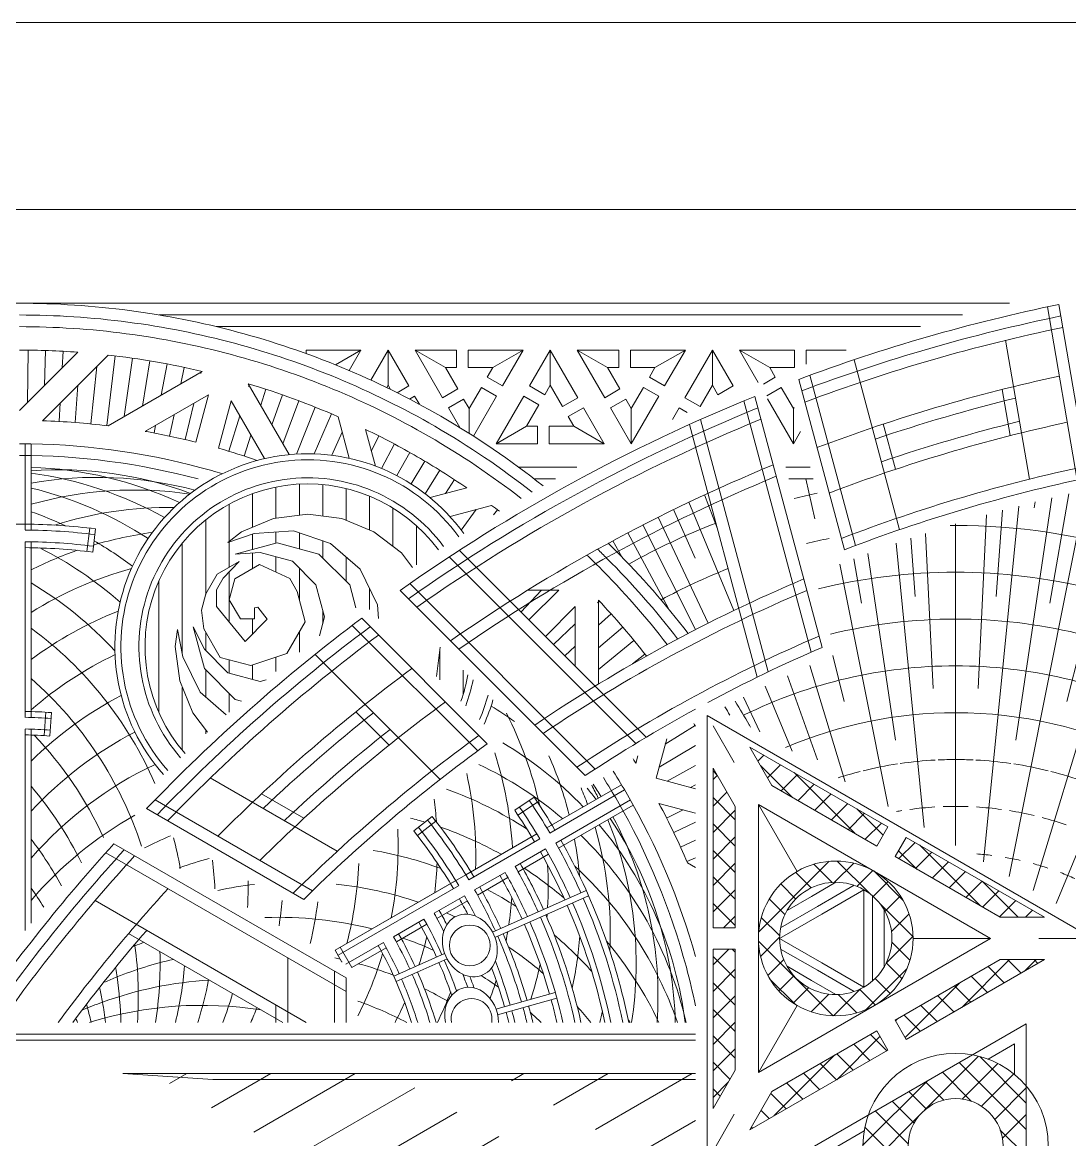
# Model space of a CAD drawing. Header units: inches. Extents: x -1.5 to 24.5, y -14.4 to 30.8.
# Drawn here: x 16.712 to 18.11, y 29.313 to 30.805 of the extents above; entities that cross this region are included whole.
import ezdxf

# ---------------------------------------------------------------- set-up
doc = ezdxf.new("R2010")
doc.units = ezdxf.units.IN
doc.header["$MEASUREMENT"] = 0
doc.layers.add('NOPLOT', color=5, linetype='Continuous', lineweight=5)

# ---------------------------------------------------------------- blocks, each defined once
blk = doc.blocks.new('Outline')
at = {"layer": 'NOPLOT', "color": 1}
for p, q in [((-1.0625, 2.5), (0, 2.5)), ((-1.25, 0), (-1.25, 2.3125))]:
    blk.add_line(p, q, dxfattribs=at)
blk.add_arc((-1.0625, 2.3125), 0.1875, 90, 180, dxfattribs=at)
blk = doc.blocks.new('BG')
at = {"layer": 'NOPLOT', "color": 5}
for p, q in [((-2.3002, 0.1341), (-2.7191, 0.3076)), ((-2.3178, 0.1035), (-2.7729, 0.2416)), ((-2.8671, 0.2231), (-2.5699, 0.1486)), ((-2.3363, 0.0716), (-2.8522, 0.1742)), ((-2.8471, 0.1511), (-2.7013, 0.1258)), ((-2.8419, 0.1284), (-2.5184, 0.0804)), ((-2.8365, 0.1061), (-2.8284, 0.1051)), ((-2.356, 0.0374), (-2.8309, 0.0842)), ((-3.1015, 0.072), (-3.1015, 0)), ((-2.8252, 0.0626), (-2.7101, 0.0541)), ((-2.8193, 0.0414), (-2.5875, 0.03)), ((-3.0859, 0.0093), (-3.0859, 0)), ((-2.3776, 0), (-2.8071, 0)), ((-3.1015, -1.4626), (-3.1015, 0)), ((-3.0859, -1.0632), (-3.0859, 0)), ((-2.7944, -0.0402), (-2.5875, -0.03)), ((-2.4018, -0.0419), (-2.7812, -0.0793)), ((-3.0703, -0.9867), (-3.0703, -0.047)), ((-2.7879, -0.0598), (-2.7101, -0.0541)), ((-2.7675, -0.1173), (-2.5184, -0.0804)), ((-2.4296, -0.0901), (-2.7533, -0.1545)), ((-2.7604, -0.136), (-2.7013, -0.1258)), ((-3.039, -0.1463), (-3.039, -0.1997)), ((-2.6312, -0.164), (-2.5699, -0.1486)), ((-2.4627, -0.1475), (-2.6179, -0.1946)), ((-2.8671, -0.2), (-2.814, -0.1881)), ((-2.8671, -0.2225), (-2.8671, -0.1901)), ((-2.6043, -0.2246), (-2.4923, -0.1845)), ((-3.039, -0.1997), (-3.0202, -0.1997)), ((-2.914, -0.2165), (-2.9304, -0.2071)), ((-2.8828, -0.2267), (-2.8828, -0.1943)), ((-3.039, -0.2153), (-3.039, -0.2887)), ((-3.039, -0.2153), (-3.0156, -0.2153)), ((-3.0156, -0.2153), (-3.0156, -0.2481)), ((-2.9893, -0.2329), (-2.9609, -0.2165)), ((-2.9739, -0.2511), (-2.914, -0.2165)), ((-2.9609, -0.2165), (-2.9624, -0.2156)), ((-2.9609, -0.2165), (-2.914, -0.2165)), ((-2.5036, -0.2183), (-2.5902, -0.2542)), ((-2.9781, -0.2522), (-2.9893, -0.2329)), ((-3.0156, -0.2481), (-3.039, -0.2887)), ((-3.0156, -0.2481), (-3.0028, -0.2407)), ((-2.9937, -0.2564), (-3.0028, -0.2407)), ((-3.039, -0.2887), (-2.9957, -0.2637)), ((-2.5758, -0.2834), (-2.5295, -0.2615)), ((-3.039, -0.3248), (-2.9911, -0.2971)), ((-2.9911, -0.2971), (-2.9794, -0.3174)), ((-2.6915, -0.2961), (-2.836, -0.356)), ((-2.9755, -0.3614), (-3.039, -0.3248)), ((-2.9921, -0.3248), (-3.039, -0.3248)), ((-2.9921, -0.3248), (-2.9794, -0.3174)), ((-2.9637, -0.3412), (-2.9921, -0.3248)), ((-2.8458, -0.3353), (-2.8005, -0.3178)), ((-2.9755, -0.3614), (-2.9637, -0.3412)), ((-2.816, -0.397), (-2.6747, -0.3302)), ((-2.8261, -0.3766), (-2.7612, -0.3478)), ((-2.8057, -0.4174), (-2.6661, -0.3471)), ((-2.5378, -0.3478), (-2.5131, -0.3876)), ((-2.511, -0.3473), (-2.4822, -0.3958)), ((-2.4845, -0.3473), (-2.4634, -0.3849)), ((-2.4674, -0.3998), (-2.4533, -0.3473)), ((-2.4587, -0.3473), (-2.4551, -0.3541)), ((-2.434, -0.3961), (-2.4209, -0.3473)), ((-2.4089, -0.3473), (-2.395, -0.3763)), ((-2.3848, -0.3473), (-2.3757, -0.3673)), ((-2.3611, -0.3473), (-2.3563, -0.3588)), ((-2.3484, -0.3473), (-2.3546, -0.3581)), ((-3.039, -0.4342), (-3.039, -0.3608)), ((-3.039, -0.3608), (-2.9911, -0.3885)), ((-3.0156, -0.4014), (-3.039, -0.3608)), ((-2.9619, -0.3693), (-2.9555, -0.3582)), ((-2.9464, -0.3782), (-2.9619, -0.3693)), ((-2.4253, -0.3636), (-2.414, -0.3859)), ((-2.694, -0.3835), (-2.7951, -0.4376)), ((-2.4674, -0.3998), (-2.5203, -0.3856)), ((-3.0156, -0.4342), (-3.0156, -0.4014)), ((-3.0156, -0.4014), (-3.0028, -0.4088)), ((-2.9911, -0.3885), (-3.0028, -0.4088)), ((-2.9776, -0.3963), (-2.9893, -0.4166)), ((-2.9776, -0.3963), (-2.914, -0.433)), ((-2.4336, -0.3945), (-2.433, -0.3955)), ((-2.9893, -0.4166), (-2.9609, -0.433)), ((-2.6333, -0.4148), (-2.6202, -0.4313)), ((-2.6514, -0.4294), (-2.6126, -0.4766)), ((-2.4873, -0.4268), (-2.4974, -0.4241)), ((-2.4889, -0.4264), (-2.4883, -0.4274)), ((-2.3741, -0.5301), (-2.4317, -0.4304)), ((-3.039, -0.4342), (-3.0156, -0.4342)), ((-2.9609, -0.433), (-2.9736, -0.4404)), ((-2.9619, -0.4607), (-2.9736, -0.4404)), ((-2.914, -0.433), (-2.9619, -0.4607)), ((-2.9609, -0.433), (-2.914, -0.433)), ((-2.7844, -0.4577), (-2.7629, -0.4455)), ((-2.6693, -0.4444), (-2.6416, -0.4766)), ((-2.4587, -0.446), (-2.4012, -0.5457)), ((-2.452, -0.442), (-2.3944, -0.5417)), ((-2.3809, -0.5339), (-2.4385, -0.4342)), ((-3.039, -0.5052), (-3.039, -0.4498)), ((-3.039, -0.4498), (-3.0156, -0.4498)), ((-2.9872, -0.4482), (-3.0156, -0.4646)), ((-3.0156, -0.4646), (-3.0156, -0.4498)), ((-2.9755, -0.4685), (-2.9872, -0.4482)), ((-2.6868, -0.4598), (-2.6717, -0.4766)), ((-3.0156, -0.4646), (-3.039, -0.5052)), ((-2.9755, -0.4685), (-3.039, -0.5052)), ((-2.914, -0.4691), (-2.9619, -0.4968)), ((-2.9374, -0.5097), (-2.914, -0.4691)), ((-2.914, -0.5425), (-2.914, -0.4691)), ((-2.705, -0.4766), (-2.5935, -0.4766)), ((-2.704, -0.4756), (-2.7018, -0.478)), ((-2.3106, -0.49), (-2.2549, -0.615)), ((-2.9755, -0.5046), (-3.039, -0.5413)), ((-2.9755, -0.5046), (-2.9637, -0.5249)), ((-2.9619, -0.4968), (-2.9502, -0.5171)), ((-2.8828, -0.5834), (-2.8828, -0.5057)), ((-2.3177, -0.4932), (-2.2621, -0.6182)), ((-2.9374, -0.5097), (-2.9502, -0.5171)), ((-2.9374, -0.5425), (-2.9374, -0.5097)), ((-2.6567, -0.5477), (-2.6966, -0.5079)), ((-2.6966, -0.5079), (-2.6169, -0.5079)), ((-2.6737, -0.5079), (-2.6462, -0.5371)), ((-2.6436, -0.5079), (-2.631, -0.5219)), ((-2.9637, -0.5249), (-2.9921, -0.5413)), ((-2.8671, -0.5627), (-2.8671, -0.5343)), ((-2.6788, -0.5698), (-2.7187, -0.5299)), ((-2.7187, -0.5299), (-2.7187, -0.5714)), ((-2.1816, -0.5346), (-2.1594, -0.6137)), ((-2.1741, -0.5324), (-2.1518, -0.6115)), ((-3.039, -0.5413), (-2.9911, -0.5689)), ((-2.9921, -0.5413), (-3.039, -0.5413)), ((-2.9921, -0.5413), (-2.9794, -0.5486)), ((-2.9911, -0.5689), (-2.9794, -0.5486)), ((-2.914, -0.5425), (-2.9374, -0.5425)), ((-2.9776, -0.5767), (-2.9658, -0.5564)), ((-2.9658, -0.5564), (-2.9374, -0.5728)), ((-2.9374, -0.5728), (-2.9374, -0.5581)), ((-2.914, -0.5581), (-2.9374, -0.5581)), ((-2.914, -0.6134), (-2.914, -0.5581)), ((-2.7187, -0.5528), (-2.6894, -0.5803)), ((-2.4247, -0.5886), (-2.4421, -0.5627)), ((-2.4182, -0.5843), (-2.4357, -0.5583)), ((-2.3933, -0.5593), (-2.3386, -0.654)), ((-2.3866, -0.5553), (-2.3319, -0.65)), ((-3.039, -0.6507), (-3.039, -0.5774)), ((-3.039, -0.5774), (-2.9911, -0.605)), ((-3.0156, -0.6179), (-3.039, -0.5774)), ((-2.9776, -0.5767), (-2.914, -0.6134)), ((-2.9374, -0.5728), (-2.914, -0.6134)), ((-2.9911, -0.605), (-3.0028, -0.6253)), ((-3.0156, -0.6507), (-3.0156, -0.6179)), ((-3.0156, -0.6179), (-3.0028, -0.6253)), ((-2.9776, -0.6128), (-2.9893, -0.6331)), ((-2.9776, -0.6128), (-2.9241, -0.6437)), ((-2.8169, -0.675), (-2.8317, -0.6195)), ((-2.8259, -0.6118), (-2.819, -0.617)), ((-2.9893, -0.6331), (-2.9609, -0.6495)), ((-2.8262, -0.6403), (-2.7988, -0.66)), ((-3.039, -0.6507), (-3.0156, -0.6507)), ((-2.9609, -0.6495), (-2.9736, -0.6569)), ((-2.9609, -0.6495), (-2.9278, -0.6495)), ((-2.8421, -0.7016), (-2.8552, -0.6527)), ((-2.3386, -0.654), (-2.2379, -0.8284)), ((-3.039, -0.7217), (-3.039, -0.6664)), ((-3.039, -0.6664), (-3.0156, -0.6664)), ((-2.9872, -0.6647), (-3.0156, -0.6811)), ((-3.0156, -0.6811), (-3.0156, -0.6664)), ((-2.9755, -0.685), (-2.9872, -0.6647)), ((-2.9619, -0.6772), (-2.9736, -0.6569)), ((-2.9356, -0.662), (-2.9619, -0.6772)), ((-2.8661, -0.6691), (-2.8476, -0.6812)), ((-2.3308, -0.6675), (-2.2379, -0.8284)), ((-2.3241, -0.6635), (-2.2312, -0.8245)), ((-3.0156, -0.6811), (-3.039, -0.7217)), ((-2.9755, -0.685), (-3.039, -0.7217)), ((-2.817, -0.6744), (-2.8169, -0.6745)), ((-2.2336, -0.6822), (-2.2033, -0.7501)), ((-2.2265, -0.679), (-2.1962, -0.7469)), ((-2.8787, -0.6887), (-2.8473, -0.7082)), ((-2.6426, -0.6882), (-2.6035, -0.6933)), ((-2.3971, -0.7234), (-2.4165, -0.6989)), ((-2.391, -0.7186), (-2.4104, -0.6941)), ((-2.8908, -0.7087), (-2.8603, -0.7267)), ((-3.039, -0.7578), (-2.9911, -0.7301)), ((-2.9911, -0.7301), (-2.9821, -0.7456)), ((-2.9776, -0.7223), (-2.9667, -0.716)), ((-2.9776, -0.7223), (-2.9736, -0.7291)), ((-2.9024, -0.7289), (-2.8716, -0.7462)), ((-2.7684, -0.7399), (-2.749, -0.725)), ((-2.7965, -0.7766), (-2.7684, -0.7399)), ((-2.999, -0.7809), (-3.039, -0.7578)), ((-2.9921, -0.7578), (-3.039, -0.7578)), ((-2.9921, -0.7578), (-2.9865, -0.7545)), ((-2.989, -0.7596), (-2.9921, -0.7578)), ((-2.9137, -0.7493), (-2.8811, -0.7667)), ((-2.2147, -0.8063), (-2.2412, -0.7602)), ((-2.8842, -0.7746), (-2.9332, -0.7877)), ((-2.9244, -0.77), (-2.9047, -0.78)), ((-2.6992, -0.7717), (-2.7464, -0.7949)), ((-2.6807, -0.7704), (-2.6992, -0.7717)), ((-2.2192, -0.8141), (-2.2481, -0.764)), ((-2.8142, -0.8193), (-2.7965, -0.7766)), ((-3.039, -0.8672), (-3.039, -0.7939)), ((-3.039, -0.7939), (-3.0117, -0.8096)), ((-3.0193, -0.8279), (-3.039, -0.7939)), ((-2.7464, -0.7949), (-2.781, -0.8344)), ((-2.7258, -0.809), (-2.6948, -0.8007)), ((-2.8946, -0.8097), (-2.9501, -0.8246)), ((-2.9294, -0.819), (-2.8986, -0.8329)), ((-2.8953, -0.8099), (-2.8951, -0.81)), ((-2.8202, -0.8651), (-2.8142, -0.8193)), ((-2.7668, -0.85), (-2.7258, -0.809)), ((-2.2418, -0.8217), (-2.2148, -0.806)), ((-2.2379, -0.8284), (-2.2222, -0.8194)), ((-2.954, -0.8335), (-2.9005, -0.8563)), ((-2.781, -0.8344), (-2.7979, -0.8842)), ((-2.7818, -0.906), (-2.7668, -0.85)), ((-2.6828, -0.8425), (-2.7258, -0.8541)), ((-2.6574, -0.8494), (-2.6828, -0.8425)), ((-2.9629, -0.8551), (-2.9002, -0.8801)), ((-2.7258, -0.8541), (-2.7573, -0.8855)), ((-3.039, -0.8672), (-3.0344, -0.8672)), ((-2.9713, -0.8768), (-2.9141, -0.8983)), ((-2.8142, -0.9109), (-2.8202, -0.8651)), ((-2.7168, -0.8791), (-2.7341, -0.8891)), ((-2.6765, -0.8683), (-2.7168, -0.8791)), ((-2.6341, -0.8929), (-2.6765, -0.8683)), ((-2.9941, -0.9445), (-2.8995, -0.8898)), ((-2.7979, -0.8842), (-2.7944, -0.9366)), ((-2.7573, -0.8855), (-2.7688, -0.9286)), ((-2.7341, -0.8891), (-2.7529, -0.9292)), ((-2.6178, -0.9412), (-2.6341, -0.8929)), ((-2.9793, -0.8987), (-2.9392, -0.9128)), ((-2.7668, -0.962), (-2.7818, -0.906)), ((-2.9867, -0.9208), (-2.9653, -0.9278)), ((-2.9712, -0.9673), (-2.8941, -0.9228)), ((-2.7965, -0.9536), (-2.8142, -0.9109)), ((-2.6958, -0.9316), (-2.6798, -0.9191)), ((-2.6798, -0.9191), (-2.6501, -0.9487)), ((-2.5968, -0.9286), (-2.599, -0.9206)), ((-2.7944, -0.9366), (-2.7824, -0.9719)), ((-2.7688, -0.9286), (-2.7668, -0.962)), ((-2.7529, -0.9292), (-2.7337, -0.9623)), ((-2.6952, -0.9363), (-2.6958, -0.9316)), ((-2.6801, -0.9363), (-2.6952, -0.9363)), ((-2.6801, -0.955), (-2.6801, -0.9363)), ((-2.6083, -0.9716), (-2.5968, -0.9286)), ((-2.9937, -0.9431), (-2.9906, -0.944)), ((-2.9253, -0.9409), (-2.8976, -0.9499)), ((-2.7824, -0.9719), (-2.7965, -0.9536)), ((-2.6501, -0.9487), (-2.6967, -0.987)), ((-2.6287, -0.9818), (-2.6178, -0.9412)), ((-2.5705, -0.9533), (-2.5728, -0.962)), ((-2.9081, -0.9842), (-2.9712, -0.9673)), ((-2.9514, -0.9559), (-2.904, -0.9702)), ((-2.7568, -0.9565), (-2.7398, -0.9859)), ((-2.7346, -0.9779), (-2.7568, -0.9565)), ((-2.7337, -0.9623), (-2.7057, -0.9698)), ((-2.7057, -0.9698), (-2.6801, -0.955)), ((-2.5728, -0.962), (-2.6138, -1.003)), ((-2.7189, -0.987), (-2.7346, -0.9779)), ((-2.6669, -1.0039), (-2.6287, -0.9818)), ((-2.6398, -1.003), (-2.6083, -0.9716)), ((-2.5824, -1.0086), (-2.552, -0.9739)), ((-2.9162, -1.0144), (-2.9793, -0.9975)), ((-2.9793, -0.9975), (-2.9306, -1.0818)), ((-2.7398, -0.9859), (-2.7137, -1.001)), ((-2.6967, -0.987), (-2.7189, -0.987)), ((-2.5292, -0.9987), (-2.5547, -1.0184)), ((-3.0109, -1.0072), (-3.0078, -1.0079)), ((-3.0106, -1.0058), (-2.938, -1.1315)), ((-2.7137, -1.001), (-2.6918, -1.0069)), ((-2.6918, -1.0069), (-2.6669, -1.0039)), ((-2.6138, -1.003), (-2.6698, -1.018)), ((-2.6698, -1.018), (-2.6398, -1.003)), ((-2.6295, -1.0318), (-2.5824, -1.0086)), ((-2.9678, -1.0173), (-2.9196, -1.0286)), ((-2.5547, -1.0184), (-2.5974, -1.036)), ((-3.016, -1.0299), (-2.9939, -1.0346)), ((-2.9528, -1.0433), (-2.9243, -1.0494)), ((-2.6661, -1.039), (-2.6295, -1.0318)), ((-2.6432, -1.0421), (-2.6661, -1.039)), ((-2.5974, -1.036), (-2.6432, -1.0421)), ((-3.0205, -1.0528), (-2.9788, -1.0607)), ((-2.9383, -1.0683), (-2.9284, -1.0702)), ((-3.0246, -1.0758), (-2.9643, -1.0858)), ((-2.9303, -1.0807), (-2.9313, -1.0805)), ((-3.0282, -1.0988), (-2.9504, -1.11)), ((-2.9448, -1.2192), (-3.0324, -1.1316)), ((-3.0313, -1.122), (-2.9382, -1.1333)), ((-3.0172, -1.1468), (-2.9405, -1.1544)), ((-2.7694, -1.152), (-2.8005, -1.1483)), ((-2.7703, -1.1598), (-2.8014, -1.1561)), ((-2.9582, -1.25), (-3.0361, -1.1721)), ((-2.9922, -1.1718), (-2.9424, -1.1756)), ((-3.0374, -1.1917), (-3.0153, -1.1929)), ((-2.9685, -1.1955), (-2.9436, -1.1969)), ((-2.5239, -1.2092), (-2.5551, -1.2071)), ((-3.0384, -1.215), (-2.9917, -1.2165)), ((-2.946, -1.2181), (-2.9447, -1.2181)), ((-2.5245, -1.217), (-2.5556, -1.2149)), ((-2.9139, -1.2344), (-2.7987, -1.2344)), ((-2.7831, -1.2344), (-2.5487, -1.2344)), ((-2.533, -1.2344), (-2.2742, -1.2344)), ((-3.0389, -1.2383), (-2.9691, -1.2391)), ((-2.914, -1.2422), (-2.7989, -1.2422)), ((-2.8067, -1.2578), (-2.8067, -1.2422)), ((-2.7832, -1.2422), (-2.5488, -1.2422)), ((-2.5332, -1.2422), (-2.2643, -1.2422))]:
    blk.add_line(p, q, dxfattribs=at)
at = {"layer": 'NOPLOT', "color": 5, "linetype": 'Continuous'}
for p, q in [((-2.6119, -0.6575), (-2.5793, -0.6575)), ((-2.6383, -0.6887), (-2.5989, -0.6887)), ((-2.8049, -0.72), (-2.7524, -0.72)), ((-2.8282, -0.7512), (-2.777, -0.7512)), ((-2.8441, -0.7825), (-2.7989, -0.7825)), ((-2.7212, -0.7825), (-2.6927, -0.7825)), ((-2.8543, -0.8137), (-2.8119, -0.8137)), ((-2.7629, -0.8137), (-2.7306, -0.8137)), ((-2.8595, -0.845), (-2.8176, -0.845)), ((-2.7846, -0.845), (-2.7618, -0.845)), ((-2.6919, -0.845), (-2.6737, -0.845)), ((-2.8601, -0.8762), (-2.8187, -0.8762)), ((-2.7952, -0.8762), (-2.7739, -0.8762)), ((-2.748, -0.8762), (-2.706, -0.8762)), ((-2.6629, -0.8762), (-2.6359, -0.8762)), ((-2.8562, -0.9075), (-2.8146, -0.9075)), ((-2.7964, -0.9075), (-2.7815, -0.9075)), ((-2.7632, -0.9075), (-2.7427, -0.9075)), ((-2.6291, -0.9075), (-2.6101, -0.9075)), ((-2.8476, -0.9387), (-2.8026, -0.9387)), ((-2.7937, -0.9387), (-2.7731, -0.9387)), ((-2.7682, -0.9387), (-2.7473, -0.9387)), ((-2.6801, -0.9387), (-2.6601, -0.9387)), ((-2.6186, -0.9387), (-2.5995, -0.9387)), ((-2.8334, -0.97), (-2.7839, -0.97)), ((-2.7831, -0.97), (-2.749, -0.97)), ((-2.7428, -0.97), (-2.676, -0.97)), ((-2.6255, -0.97), (-2.6079, -0.97)), ((-2.5808, -0.97), (-2.5556, -0.97)), ((-2.8125, -1.0012), (-2.7128, -1.0012)), ((-2.6623, -1.0012), (-2.638, -1.0012)), ((-2.612, -1.0012), (-2.576, -1.0012)), ((-2.5324, -1.0012), (-2.5268, -1.0012)), ((-2.7816, -1.0325), (-2.633, -1.0325)), ((-2.5888, -1.0325), (-2.5048, -1.0325)), ((-2.7311, -1.0637), (-2.5554, -1.0637))]:
    blk.add_line(p, q, dxfattribs=at)
at = {"layer": 'NOPLOT', "color": 5}
for points in [[(-2.3497, -0.5881), (-2.3731, -0.5475)], [(-2.3428, -0.5842), (-2.3663, -0.5436)], [(-2.3184, -0.6422), (-2.3418, -0.6016)], [(-2.3116, -0.6384), (-2.335, -0.5978)], [(-2.2872, -0.6963), (-2.3106, -0.6557)], [(-2.2803, -0.6925), (-2.3038, -0.6519)], [(-2.2559, -0.7504), (-2.2793, -0.7098)], [(-2.2491, -0.7467), (-2.2725, -0.7061)]]:
    blk.add_lwpolyline(points, dxfattribs=at)
blk.add_circle((-2.2443, -0.6486), 0.0273, dxfattribs=at)
for centre, radius, start, end in [((-1.9765, 0), 0.766, 152.5212, 180), ((-1.9765, 0), 0.7035, 153.2438, 180), ((-1.9765, 0), 0.641, 153.7905, 180), ((-1.9765, 0), 0.8285, 162.9933, 180), ((-1.9765, 0), 0.5785, 154.1083, 180), ((-1.9765, 0), 0.516, 160.5223, 165.7277), ((-1.9765, 0), 0.391, 156.0063, 158.9937), ((-1.9765, 0), 0.4535, 161.0002, 165.2498), ((-1.9765, 0), 0.516, 166.1473, 171.3527), ((-1.9765, 0), 0.391, 161.6313, 164.6187), ((-1.9765, 0), 0.4535, 166.6252, 170.8748), ((-1.9765, 0), 0.391, 167.2563, 170.2437), ((-1.9765, 0), 0.516, 171.7723, 176.9777), ((-1.9765, 0), 0.4535, 172.2502, 176.4998), ((-1.9765, 0), 0.391, 172.8813, 175.8687), ((-1.9765, 0), 0.516, 177.3973, 180), ((-1.9765, 0), 0.4535, 177.8752, 180), ((-1.9765, 0), 0.8285, 180, 180.4875), ((-1.9765, 0), 0.766, 180, 193.8311), ((-1.9765, 0), 0.7035, 180, 193.7273), ((-1.9765, 0), 0.641, 180, 206.2095), ((-1.9765, 0), 0.5785, 180, 203.0981), ((-1.9765, 0), 0.516, 180, 182.6027), ((-1.9765, 0), 0.4535, 180, 182.1248), ((-1.9765, 0), 0.516, 183.0223, 188.2277), ((-1.9765, 0), 0.4535, 183.5002, 187.7498), ((-1.9765, 0), 0.4535, 189.1252, 190.0076), ((-1.9765, 0), 0.516, 188.6473, 193.8527), ((-1.9765, 0), 0.516, 194.2723, 197.6871), ((-1.9765, 0), 0.8285, 191.7565, 193.9193), ((-1.9765, 0), 0.891, 191.9842, 193.9952), ((-1.9765, -1.25), 1.125, 120, 121.8516), ((-1.9765, -1.25), 1.125, 119.8033, 120), ((-1.9765, 0), 0.8285, 201.4975, 208.3415), ((-1.9765, -1.25), 1.1094, 121.2203, 121.9146), ((-1.9765, 0), 0.891, 201.04, 209.3189), ((-1.9765, -1.25), 1.125, 127.4698, 135), ((-1.9765, -1.25), 1.0625, 121.8361, 122.0747), ((-1.9765, -1.25), 0.9375, 105.6696, 120), ((-1.9765, -1.25), 0.9219, 101.7193, 105), ((-1.9765, -1.25), 1.1094, 127.6078, 135), ((-1.9765, -1.25), 0.9219, 105, 120), ((-1.9765, -1.25), 0.9687, 112.9725, 118.1803), ((-2.0802, -0.8631), 0.5057, 96.9654, 130.0288), ((-2.0288, -0.8528), 0.5057, 102.8799, 135.7996), ((-1.9765, -0.8494), 0.5057, 109.0452, 137.6226), ((-1.9765, -1.25), 1.0938, 127.7433, 135), ((-2.1298, -0.8799), 0.5057, 91.326, 124.158), ((-2.1768, -0.9031), 0.5057, 85.9975, 118.2292), ((-1.9242, -0.8528), 0.5057, 115.4499, 130.1226), ((-1.9765, -1.25), 1.0625, 128.007, 133.289), ((-1.9765, -1.25), 0.9687, 121.8197, 122.2443), ((-2.2204, -0.9322), 0.5057, 81.0273, 112.2814), ((-1.9765, -1.25), 0.9375, 120, 122.2481), ((-1.9765, -1.25), 0.8302, 101.464, 119.4608), ((-1.9765, -1.25), 0.8224, 101.5744, 113.7278), ((-1.8728, -0.8631), 0.5057, 122.0973, 122.6226), ((-1.9765, -1.25), 1.125, 135, 135.6609), ((-1.9765, -1.25), 0.9219, 120, 122.2386), ((-2.2598, -0.9667), 0.5057, 87.3774, 106.3527), ((-1.9765, -1.25), 0.8068, 101.8017, 113.7226), ((-1.9765, -1.25), 1.1094, 135, 135.9064), ((-1.9765, -1.25), 1.0938, 135, 136.1527), ((-2.1768, -0.9031), 0.5057, 121.7708, 123.9792), ((-2.2204, -0.9322), 0.5057, 115.842, 118.0333), ((-1.9765, -1.25), 0.7989, 101.9188, 113.7199), ((-2.2598, -0.9667), 0.5057, 76.4746, 78.2536), ((-2.2598, -0.9667), 0.5057, 109.9712, 112.6483), ((-2.1298, -0.8799), 0.5057, 127.7186, 129.8797), ((-1.8728, -0.8631), 0.5057, 131.7464, 139.691), ((-1.8232, -0.8799), 0.5057, 129.0124, 132.191), ((-2.0802, -0.8631), 0.5057, 133.6473, 149.2562), ((-2.2943, -1.0061), 0.5057, 94.8774, 100.4838), ((-1.9765, -1.25), 0.8224, 114.2722, 119.4557), ((-1.9765, -1.25), 0.7677, 102.4116, 113.7085), ((-2.2943, -1.0061), 0.5057, 77.809, 85.7536), ((-2.2943, -1.0061), 0.5057, 104.2004, 113.6926), ((-1.9765, -1.25), 0.8068, 114.2774, 119.4451), ((-1.9765, -1.25), 0.7989, 114.2801, 119.4397), ((-1.9765, -1.25), 0.7599, 102.5413, 113.7055), ((-2.0288, -0.8528), 0.5057, 139.5162, 154.6707), ((-1.9765, -1.25), 0.8302, 120.5392, 124.1163), ((-1.9242, -0.8528), 0.5057, 139.2464, 146.8322), ((-1.9765, -1.25), 0.7443, 102.809, 113.6993), ((-1.9765, -1.25), 0.7364, 102.9472, 105.3908), ((-1.9765, -1.25), 1.125, 141.576, 150), ((-1.9765, -1.25), 0.8224, 120.5443, 124.1188), ((-1.9765, -1.25), 0.7677, 114.2915, 119.4169), ((-2.3234, -1.0497), 0.5057, 86.746, 93.2536), ((-2.3234, -1.0497), 0.5057, 85.309, 85.7456), ((-1.9765, -1.25), 0.7364, 105.9986, 113.6961), ((-1.8232, -0.8799), 0.5057, 139.3518, 145.9471), ((-1.9765, -1.25), 1.1094, 141.9001, 150), ((-2.3234, -1.0497), 0.5057, 102.3774, 117.1498), ((-1.9765, -1.25), 0.8068, 120.5549, 124.1241), ((-1.9765, -1.25), 0.7989, 120.5603, 124.1268), ((-1.9765, -1.25), 0.7599, 114.2945, 119.4109), ((-2.3234, -1.0497), 0.5057, 72.6267, 78.1482), ((-1.9765, -1.25), 0.7052, 103.5316, 105.3773), ((-1.7762, -0.9031), 0.5057, 136.2555, 138.4471), ((-1.9765, -1.25), 1.0938, 142.2274, 150), ((-1.9765, -0.8494), 0.5057, 146.7464, 160.3967), ((-1.9765, -1.25), 0.7443, 114.3007, 119.3986), ((-1.9765, -1.25), 0.7364, 114.3039, 119.3922), ((-1.9765, -1.25), 0.7052, 106.0121, 113.6826), ((-1.9765, -1.25), 0.6974, 106.0156, 113.6791), ((-2.3234, -1.0497), 0.5057, 71.5529, 71.5639), ((-1.9765, -1.25), 0.6974, 103.6861, 105.3737), ((-2.1298, -0.8799), 0.5057, 144.8792, 149.1005), ((-2.3466, -1.0967), 0.5057, 93.1678, 107.8214), ((-1.8728, -0.8631), 0.5057, 146.8518, 151.9576), ((-2.3466, -1.0967), 0.5057, 81.4789, 85.6482), ((-1.9765, -1.25), 0.6818, 106.023, 111.2365), ((-1.9765, -1.25), 0.6818, 104.0061, 105.3664), ((-1.9765, -1.25), 0.6739, 104.1719, 105.3626), ((-1.9765, -1.25), 1.0625, 142.8923, 143.6028), ((-1.9242, -0.8528), 0.5057, 150.8759, 160.9471), ((-1.9765, -1.25), 0.7052, 114.3174, 119.3652), ((-2.3466, -1.0967), 0.5057, 79.0529, 80.4228), ((-1.9765, -1.25), 0.6739, 106.0268, 110.6696), ((-1.7762, -0.9031), 0.5057, 144.6125, 147.7925), ((-2.6432, -0.8651), 0.2494, 66.9923, 74.9859), ((-2.6432, -0.8651), 0.2574, 66.271, 73.958), ((-1.9765, -1.25), 0.6974, 114.3209, 119.3581), ((-2.3466, -1.0967), 0.5057, 69.9887, 72.8875), ((-2.1461, -0.6463), 0.0273, 80.2592, 279.7408), ((-2.3466, -1.0967), 0.5057, 112.4239, 112.4496), ((-2.3635, -1.1463), 0.5057, 88.0424, 102.583), ((-1.9765, -1.25), 0.6818, 116.7635, 119.3434), ((-1.9765, -1.25), 1.0625, 145.7931, 150), ((-2.6432, -0.8651), 0.2172, 70.4651, 80.0177), ((-2.6432, -0.8651), 0.2253, 69.4945, 78.5961), ((-1.9765, -1.25), 0.7052, 120.6348, 128.6047), ((-1.9765, -1.25), 0.6974, 120.6419, 128.6082), ((-1.9765, -1.25), 0.6739, 117.3304, 119.3358), ((-1.9765, -1.25), 0.6349, 109.5105, 111.1862), ((-1.9765, -1.25), 0.6427, 109.1901, 110.6292), ((-2.6432, -0.8651), 0.2574, 125.9305, 311.6032), ((-2.6432, -0.8651), 0.2494, 126.0378, 311.4959), ((-1.9765, -1.25), 0.6818, 120.6566, 128.6156), ((-1.9765, -1.25), 0.6739, 120.6642, 128.6194), ((-1.8232, -0.8799), 0.5057, 155.257, 156.6995), ((-1.9765, -1.25), 0.6193, 109.5347, 113.6386), ((-2.6432, -0.8651), 0.2253, 126.3636, 311.17), ((-1.9765, -1.25), 0.6427, 117.3708, 119.3035), ((-1.9765, -1.25), 0.6349, 116.8138, 119.2949), ((-1.9765, -1.25), 0.6193, 114.3614, 119.2771), ((-1.9765, -1.25), 0.6114, 109.2345, 113.634), ((-1.7326, -0.9322), 0.5057, 149.8181, 153.8224), ((-2.3635, -1.1463), 0.5057, 63.9649, 69.0068), ((-1.9765, -1.25), 1.125, 150, 165), ((-1.9765, -1.25), 1.1094, 150, 165), ((-2.6432, -0.8651), 0.2172, 126.4738, 311.0598), ((-2.3737, -1.1977), 0.5057, 94.0529, 97.5014), ((-1.8728, -0.8631), 0.5057, 159.6125, 170.2783), ((-2.3737, -1.1977), 0.5057, 83.3005, 87.8875), ((-1.9765, -1.25), 0.6114, 114.366, 119.2679), ((-1.7762, -0.9031), 0.5057, 155.9932, 160.9342), ((-1.9765, -1.25), 0.5802, 106.5225, 113.6142), ((-1.9765, -1.25), 1.0938, 150, 165), ((-1.9242, -0.8528), 0.5057, 163.4262, 165.6719), ((-2.3737, -1.1977), 0.5057, 72.1054, 76.5068), ((-1.9765, -1.25), 0.5724, 106.7546, 113.609), ((-1.9765, -1.25), 1.0625, 150, 154.2069), ((-1.8232, -0.8799), 0.5057, 161.2556, 173.991), ((-1.9765, -1.25), 0.5802, 114.3858, 119.2285), ((-1.9765, -1.25), 0.5724, 114.391, 119.2179), ((-1.9765, -1.25), 0.5489, 107.4925, 119.1845), ((-1.9765, -1.25), 0.5568, 107.2393, 113.598), ((-2.3771, -1.25), 0.5057, 79.0658, 92.5632), ((-1.9765, -1.25), 0.5568, 114.402, 119.196), ((-1.6932, -0.9667), 0.5057, 152.4375, 160.5093), ((-2.3737, -1.1977), 0.5057, 62.6685, 66.0352), ((-1.7326, -0.9322), 0.5057, 158.9648, 164.5093), ((-2.3771, -1.25), 0.5057, 63.3605, 73.5352), ((-1.7762, -0.9031), 0.5057, 165.8067, 182.1521), ((-2.3737, -1.3023), 0.5057, 75.4907, 87.7521), ((-2.3737, -1.3023), 0.5057, 72.5986, 72.6357), ((-1.9765, -1.25), 1.0625, 156.3972, 163.289), ((-1.7326, -0.9322), 0.5057, 167.3643, 168.1865), ((-2.3635, -1.3537), 0.5057, 76.6454, 83.0503), ((-2.3466, -1.4033), 0.5057, 81.3681, 85.2241), ((-1.9765, -1.25), 0.9687, 160.8597, 164.0758), ((-1.8232, -0.8799), 0.5057, 186.3866, 191.9926), ((-1.6587, -1.0061), 0.5057, 171.0115, 197.0481), ((-2.3466, -1.4033), 0.5057, 66.0706, 68.5143), ((-2.3234, -1.4503), 0.5057, 86.7773, 90.8188), ((-1.9765, -1.25), 1.125, 165, 180), ((-1.9765, -1.25), 1.1094, 165, 180), ((-1.9765, -1.25), 1.0938, 165, 180), ((-2.3234, -1.4503), 0.5057, 68.9135, 73.5456), ((-1.9765, -1.25), 0.9375, 163.205, 165), ((-1.8728, -0.8631), 0.5057, 195.3, 199.928), ((-2.2943, -1.4939), 0.5057, 92.9198, 97.248), ((-2.2943, -1.4939), 0.5057, 72.41, 79.0966), ((-1.6932, -0.9667), 0.5057, 183.3447, 199.928), ((-1.9765, -1.25), 1.0625, 166.711, 173.6028), ((-1.9765, -1.25), 0.9375, 165, 180), ((-1.9765, -1.25), 0.9219, 165, 180), ((-1.9765, -1.25), 0.9687, 165.9242, 170.0039), ((-2.3737, -1.1977), 0.5057, 159.6104, 184.158), ((-2.3635, -1.1463), 0.5057, 165.035, 190.0288), ((-2.3466, -1.0967), 0.5057, 171.577, 195.7996), ((-2.3771, -1.25), 0.5057, 155.0068, 178.2292), ((-2.3234, -1.0497), 0.5057, 179.2673, 197.6226), ((-2.2598, -1.5333), 0.5057, 100.072, 104.7), ((-2.2598, -1.5333), 0.5057, 99.9108, 100.072), ((-1.8728, -0.8631), 0.5057, 199.928, 200.0892), ((-2.2598, -1.5333), 0.5057, 76.4746, 85.1691), ((-2.3737, -1.3023), 0.5057, 150.8995, 172.2814), ((-1.9242, -0.8528), 0.5057, 202.752, 207.0802), ((-1.7326, -0.9322), 0.5057, 192.799, 201.7626), ((-2.2943, -1.0061), 0.5057, 187.5504, 196.6374), ((-2.2598, -1.5333), 0.5057, 113.3986, 143.7655), ((-2.0288, -0.8528), 0.5057, 205.297, 228.9863), ((-2.2204, -1.5678), 0.5057, 81.0273, 91.7981), ((-2.3635, -1.3537), 0.5057, 146.9979, 166.3527), ((-2.2204, -1.5678), 0.5057, 108.0074, 138.7444), ((-1.7762, -0.9031), 0.5057, 200.9252, 202.3945), ((-2.3466, -1.4033), 0.5057, 143.0137, 149.9704), ((-2.2598, -0.9667), 0.5057, 195.3373, 211.9576), ((-2.0802, -0.8631), 0.5057, 207.4094, 227.2511), ((-1.9765, -0.8494), 0.5057, 209.1812, 229.5816), ((-2.1768, -1.5969), 0.5057, 97.6055, 97.8072), ((-2.1768, -1.5969), 0.5057, 85.9975, 97.6055), ((-1.7762, -0.9031), 0.5057, 202.3945, 202.6962), ((-2.3234, -1.4503), 0.5057, 138.5548, 153.2536), ((-2.2204, -0.9322), 0.5057, 201.5737, 216.6995), ((-2.1298, -0.8799), 0.5057, 207.5922, 224.5093), ((-2.1298, -1.6201), 0.5057, 91.326, 98.2374), ((-1.9765, -1.25), 0.9687, 172.9725, 178.1803), ((-2.2943, -1.4939), 0.5057, 132.7328, 149.1241), ((-2.1768, -0.9031), 0.5057, 205.6917, 220.9342), ((-2.1298, -1.6201), 0.5057, 98.2374, 99.5327), ((-1.7326, -0.9322), 0.5057, 201.7626, 203.7515), ((-1.9765, -1.25), 0.8302, 172.9664, 179.4608), ((-2.1768, -1.5969), 0.5057, 114.7105, 133.5352), ((-2.0802, -1.6369), 0.5057, 100.072, 102.1832), ((-2.0802, -1.6369), 0.5057, 96.9654, 100.072), ((-1.6932, -0.9667), 0.5057, 199.928, 203.1594), ((-1.9765, -1.25), 0.8224, 172.9639, 179.4557), ((-1.9765, -1.25), 0.8068, 172.9586, 179.4451), ((-1.9765, -1.25), 0.7989, 172.9559, 179.4397), ((-2.0288, -1.6472), 0.5057, 102.9519, 105.6199), ((-2.0288, -1.6472), 0.5057, 102.8799, 102.9519), ((-1.6587, -1.0061), 0.5057, 197.0481, 197.286), ((-1.9765, -1.25), 1.0625, 175.7931, 180), ((-2.2943, -1.0061), 0.5057, 199.2464, 206.8322), ((-2.1298, -1.6201), 0.5057, 116.4174, 130.286), ((-1.9765, -1.6506), 0.5057, 109.0452, 109.6991), ((-2.3466, -1.4033), 0.5057, 154.8774, 160.4838), ((-1.9765, -1.25), 0.5802, 175.7574, 179.2285), ((-1.9765, -1.25), 0.5724, 175.7521, 179.2179), ((-2.0802, -1.6369), 0.5057, 118.7955, 127.2373), ((-1.9765, -1.25), 0.5568, 175.7411, 179.196), ((-1.9765, -1.25), 0.5489, 175.7354, 179.1845), ((-2.0288, -1.6472), 0.5057, 121.8006, 125.2786)]:
    blk.add_arc(centre, radius, start, end, dxfattribs=at)
at = {"layer": 'NOPLOT', "color": 5, "extrusion": (0, 0, -1)}
blk.add_ellipse((-2.2443, -0.6486), major_axis=(0.0393, 0.0175), ratio=0.818187, dxfattribs=at)
blk.add_ellipse((-2.1461, -0.6463), major_axis=(0.0414, 0.0116), ratio=0.818187, start_param=1.687557, end_param=5.047575, dxfattribs=at)

msp = doc.modelspace()

# ---------------------------------------------------------------- linework, layer by layer
at = {"layer": 'NOPLOT'}
for p, q in [((17.8832, 30.1275), (17.8224, 30.3544)), ((17.8242, 30.1063), (17.7632, 30.3337)), ((17.7652, 29.9641), (17.6753, 30.2994)), ((17.6932, 29.9308), (17.6029, 30.2681)), ((17.7076, 29.9377), (17.6173, 30.2746)), ((17.8777, 30.2082), (17.8615, 30.2687)), ((17.5449, 29.8506), (17.2953, 30.1001)), ((17.5311, 29.8423), (17.2819, 30.0914)), ((17.4768, 29.8081), (17.2292, 30.0557)), ((17.3199, 29.8324), (17.1525, 29.9999)), ((17.2697, 29.7943), (17.1028, 29.9611)), ((17.2017, 29.8401), (17.1573, 29.8846)), ((17.6263, 29.8794), (17.6263, 28.7303)), ((18.6215, 29.3048), (17.6263, 29.8794)), ((17.6624, 29.8168), (17.6341, 29.8658)), ((17.6624, 29.8168), (17.6341, 29.8658)), ((17.7128, 29.7862), (17.6832, 29.8375)), ((17.6637, 29.7579), (17.6341, 29.8092)), ((17.6947, 29.7609), (17.7463, 29.6715)), ((17.8677, 29.731), (17.8529, 29.7053)), ((17.8922, 29.7168), (17.8774, 29.6912)), ((17.1444, 29.5111), (16.8234, 29.6964)), ((17.7656, 29.6381), (17.7983, 29.657)), ((17.7734, 29.6246), (17.8225, 29.6529)), ((17.7656, 29.6381), (17.7329, 29.6192)), ((17.7792, 29.6145), (17.8355, 29.6469)), ((17.8355, 29.582), (17.8355, 29.6469)), ((17.8472, 29.582), (17.8472, 29.6386)), ((17.0909, 29.4698), (16.8091, 29.6325)), ((17.7734, 29.6246), (17.7244, 29.5963)), ((17.7792, 29.6145), (17.723, 29.582)), ((17.8628, 29.582), (17.8628, 29.6198)), ((18.0174, 29.6103), (18.0767, 29.6103)), ((17.6341, 29.5962), (17.6637, 29.5962)), ((17.0597, 29.4698), (16.8538, 29.5887)), ((17.7792, 29.5495), (17.723, 29.582)), ((17.8355, 29.582), (17.8355, 29.517)), ((17.8472, 29.582), (17.8472, 29.5254)), ((17.8628, 29.582), (17.8628, 29.5442)), ((18.0046, 29.582), (17.9013, 29.582)), ((18.0691, 29.582), (18.1257, 29.582)), ((18.0691, 29.582), (18.1257, 29.582)), ((17.6341, 29.5678), (17.6637, 29.5678)), ((17.7734, 29.5394), (17.7244, 29.5677)), ((17.0663, 29.4698), (17.0663, 29.5562)), ((17.7792, 29.5495), (17.8355, 29.517)), ((18.0174, 29.5537), (18.0767, 29.5537)), ((17.1288, 29.4698), (17.1288, 29.5382)), ((17.7656, 29.5259), (17.7329, 29.5448)), ((17.7734, 29.5394), (17.8225, 29.5111)), ((17.7656, 29.5259), (17.7983, 29.507)), ((17.0506, 29.4698), (17.0506, 29.4931)), ((17.6947, 29.4031), (17.7463, 29.4925)), ((17.8922, 29.4472), (17.8774, 29.4728)), ((18.0523, 29.4682), (17.7694, 29.3048)), ((18.0523, 29.4682), (17.7694, 29.3048)), ((17.8677, 29.433), (17.8529, 29.4587)), ((18.0523, 29.1415), (18.0523, 29.4682)), ((18.0523, 29.1415), (18.0523, 29.4682)), ((16.2928, 29.4542), (17.6107, 29.4542)), ((16.2928, 29.4464), (17.6107, 29.4464)), ((18.0367, 29.4411), (18.0014, 29.4207)), ((18.0367, 29.4004), (18.0367, 29.4411)), ((16.9664, 29.3937), (16.8459, 29.4016)), ((16.8459, 29.4016), (17.6107, 29.4016)), ((17.6637, 29.4061), (17.6341, 29.3548)), ((17.6107, 29.3937), (16.9664, 29.3937)), ((17.7128, 29.3778), (17.6832, 29.3265)), ((17.6624, 29.3472), (17.6341, 29.2982)), ((17.6624, 29.3472), (17.6341, 29.2982)), ((17.8359, 29.3252), (17.8007, 29.3048))]:
    msp.add_line(p, q, dxfattribs=at)
at = {"layer": 'NOPLOT', "linetype": 'Continuous'}
for p, q in [((17.6941, 29.8187), (17.702, 29.8266)), ((17.6341, 29.8055), (17.6392, 29.8004)), ((17.6341, 29.7941), (17.6397, 29.7996)), ((17.6973, 29.813), (17.7396, 29.7707)), ((17.707, 29.7962), (17.7244, 29.8137)), ((17.7252, 29.7791), (17.7469, 29.8008)), ((17.7423, 29.8034), (17.8233, 29.7224)), ((17.7476, 29.7661), (17.7693, 29.7878)), ((17.6341, 29.7587), (17.6526, 29.7772)), ((17.6341, 29.7701), (17.6637, 29.7405)), ((17.77, 29.7532), (17.7917, 29.7749)), ((17.7924, 29.7402), (17.8141, 29.7619)), ((17.826, 29.7551), (17.8612, 29.7198)), ((17.6341, 29.7234), (17.6637, 29.753)), ((17.8148, 29.7273), (17.8365, 29.749)), ((17.6341, 29.7348), (17.6637, 29.7052)), ((17.8372, 29.7144), (17.8589, 29.736)), ((17.6341, 29.688), (17.6637, 29.7176)), ((17.8821, 29.6885), (17.9038, 29.7102)), ((17.6341, 29.6994), (17.6637, 29.6698)), ((17.8819, 29.6991), (17.9069, 29.6741)), ((17.9045, 29.6755), (17.9262, 29.6972)), ((17.9096, 29.7068), (17.9906, 29.6258)), ((17.6341, 29.6527), (17.6637, 29.6823)), ((17.6951, 29.5909), (17.7891, 29.6849)), ((17.7688, 29.6811), (17.7931, 29.6568)), ((17.7965, 29.657), (17.822, 29.6825)), ((17.8, 29.6853), (17.8444, 29.6409)), ((17.9269, 29.6626), (17.9486, 29.6843)), ((17.7443, 29.6703), (17.7652, 29.6494)), ((17.8263, 29.6514), (17.8475, 29.6726)), ((17.8486, 29.6721), (17.8881, 29.6326)), ((17.9493, 29.6497), (17.971, 29.6713)), ((17.6341, 29.6641), (17.6637, 29.6344)), ((17.7246, 29.6547), (17.7446, 29.6346)), ((17.8481, 29.6378), (17.8681, 29.6579)), ((17.9717, 29.6367), (17.9934, 29.6584)), ((17.9933, 29.6585), (18.0414, 29.6103)), ((17.6341, 29.6173), (17.6637, 29.6469)), ((17.8637, 29.6181), (17.8843, 29.6387)), ((17.9941, 29.6238), (18.0158, 29.6455)), ((17.6341, 29.6287), (17.6637, 29.5991)), ((17.7092, 29.6347), (17.7301, 29.6138)), ((17.8569, 29.6284), (17.9013, 29.584)), ((18.0166, 29.6108), (18.0382, 29.6325)), ((17.6483, 29.5962), (17.6637, 29.6116)), ((17.6985, 29.61), (17.7231, 29.5854)), ((17.8724, 29.5914), (17.8959, 29.6149)), ((18.0514, 29.6103), (18.0607, 29.6196)), ((17.6947, 29.5784), (17.7944, 29.4787)), ((17.6975, 29.558), (17.723, 29.5835)), ((17.8654, 29.549), (17.9013, 29.5849)), ((17.8728, 29.5771), (17.8971, 29.5528)), ((17.6341, 29.5466), (17.6554, 29.5678)), ((17.6596, 29.5678), (17.6637, 29.5637)), ((17.6341, 29.558), (17.6637, 29.5284)), ((17.7073, 29.5324), (17.7286, 29.5537)), ((17.8654, 29.5492), (17.8863, 29.5283)), ((17.9665, 29.49), (18.0301, 29.5537)), ((18.0274, 29.5537), (18.0454, 29.5356)), ((18.0501, 29.5383), (18.0655, 29.5537)), ((18.0627, 29.5537), (18.0678, 29.5486)), ((17.6341, 29.5112), (17.6637, 29.5409)), ((17.7221, 29.5119), (17.7422, 29.5319)), ((17.8387, 29.4871), (17.8929, 29.5413)), ((17.9789, 29.5314), (18.0006, 29.5097)), ((18.0013, 29.5444), (18.023, 29.5227)), ((17.6341, 29.5227), (17.6637, 29.493)), ((17.7101, 29.5277), (17.7437, 29.4941)), ((17.7413, 29.4957), (17.7619, 29.5163)), ((17.8506, 29.5286), (17.8707, 29.5086)), ((17.8907, 29.4497), (17.9638, 29.5227)), ((17.9565, 29.5185), (17.9782, 29.4968)), ((17.6341, 29.4759), (17.6637, 29.5055)), ((17.765, 29.4841), (17.7886, 29.5076)), ((17.795, 29.4787), (17.8309, 29.5146)), ((17.8014, 29.5071), (17.826, 29.4825)), ((17.8298, 29.5141), (17.8507, 29.4932)), ((17.9341, 29.5055), (17.9558, 29.4839)), ((17.6341, 29.4873), (17.6637, 29.4577)), ((17.9117, 29.4926), (17.9333, 29.4709)), ((17.8778, 29.4721), (17.8801, 29.4744)), ((17.8892, 29.4797), (17.9109, 29.458)), ((17.6341, 29.4405), (17.6637, 29.4702)), ((17.6341, 29.4519), (17.6637, 29.4223)), ((17.7992, 29.3934), (17.8571, 29.4514)), ((17.8444, 29.4538), (17.8661, 29.4321)), ((17.6341, 29.4052), (17.6637, 29.4348)), ((17.7155, 29.3451), (17.7965, 29.4261)), ((17.7996, 29.4279), (17.8213, 29.4062)), ((17.822, 29.4408), (17.8437, 29.4192)), ((17.6341, 29.4166), (17.6567, 29.394)), ((17.7772, 29.415), (17.7989, 29.3933)), ((17.9164, 29.3526), (17.9886, 29.4248)), ((17.9628, 29.4165), (18.0523, 29.3269)), ((17.9667, 29.3676), (18.0142, 29.4151)), ((17.9903, 29.4243), (18.0523, 29.3623)), ((16.9085, 29.3883), (16.9314, 29.4016)), ((16.9647, 29.3558), (17.0439, 29.4016)), ((17.021, 29.3233), (17.1564, 29.4016)), ((17.3649, 29.392), (17.3814, 29.4016)), ((17.4212, 29.3596), (17.4939, 29.4016)), ((17.4774, 29.3271), (17.6064, 29.4016)), ((17.7548, 29.402), (17.7764, 29.3803)), ((17.9404, 29.4035), (17.9794, 29.3645)), ((17.9925, 29.358), (18.0357, 29.4012)), ((17.0772, 29.2909), (17.2358, 29.3825)), ((17.6341, 29.3698), (17.6547, 29.3904)), ((17.7323, 29.3891), (17.754, 29.3674)), ((17.8343, 29.3058), (17.9205, 29.392)), ((17.918, 29.3906), (17.9423, 29.3662)), ((18.0104, 29.3405), (18.0523, 29.3825)), ((17.6341, 29.3812), (17.6438, 29.3716)), ((17.7111, 29.3749), (17.7316, 29.3544)), ((17.7128, 29.3778), (17.7128, 29.3778)), ((17.8955, 29.3776), (17.9187, 29.3545)), ((17.6982, 29.3525), (17.7092, 29.3415)), ((17.8507, 29.3518), (17.8947, 29.3077)), ((17.8731, 29.3647), (17.9025, 29.3353)), ((17.1335, 29.2584), (17.2921, 29.35)), ((17.5337, 29.2946), (17.6107, 29.3391)), ((17.8381, 29.2743), (17.9102, 29.3464)), ((18.0205, 29.3153), (18.0523, 29.3471)), ((17.6853, 29.3301), (17.6868, 29.3286)), ((17.8369, 29.3302), (17.9834, 29.1837)), ((18.0177, 29.3262), (18.0523, 29.2916)), ((17.1897, 29.2259), (17.3483, 29.3175))]:
    msp.add_line(p, q, dxfattribs=at)
at = {"layer": 'NOPLOT'}
msp.add_lwpolyline([(-1.4895, 30.8048), (-1.4895, 18.8048), (22.5105, 18.8048), (22.5105, 30.8048)], close=True, dxfattribs=at)
for points in [[(18.0959, 30.4283), (18.1356, 30.1972, 0.040372), (17.8095, 30.1007), (17.7485, 30.3282, -0.038618)], [(17.3327, 29.8417, 0.038126), (17.0876, 29.6341), (16.8779, 29.7552, -0.040977), (17.1651, 30.0094)]]:
    msp.add_lwpolyline(points, format="xyb", close=True, dxfattribs=at)
for points in [[(18.0806, 30.4251), (18.1203, 30.1939)], [(18.0248, 30.3804), (18.0567, 30.1951)], [(18.0202, 30.3149), (18.0309, 30.2531)], [(17.8677, 29.731), (17.6832, 29.8375)], [(17.6341, 29.5962), (17.6341, 29.8092)], [(17.1325, 29.6984), (16.9629, 29.7963)], [(17.7128, 29.7862), (17.8529, 29.7053)], [(17.0878, 29.7423), (17.0312, 29.775)], [(17.0992, 29.6455), (16.8891, 29.7668)], [(17.6637, 29.7579), (17.6637, 29.5962)], [(17.6947, 29.7609), (17.8497, 29.6715)], [(17.6947, 29.7609), (17.6947, 29.582)], [(17.8922, 29.7168), (18.0767, 29.6103)], [(18.0174, 29.6103), (17.8774, 29.6912)], [(18.0046, 29.582), (17.8497, 29.6715)], [(17.6947, 29.4031), (17.6947, 29.582)], [(18.0046, 29.582), (17.8497, 29.4925)], [(17.6341, 29.5678), (17.6341, 29.3548)], [(17.6637, 29.4061), (17.6637, 29.5678)], [(18.0174, 29.5537), (17.8774, 29.4728)], [(17.8922, 29.4472), (18.0767, 29.5537)], [(17.6947, 29.4031), (17.8497, 29.4925)], [(17.7128, 29.3778), (17.8529, 29.4587)], [(17.8677, 29.433), (17.6832, 29.3265)]]:
    msp.add_lwpolyline(points, dxfattribs=at)
for points in [[(17.627, 29.897, -0.021182), (17.7797, 29.9704), (17.6899, 30.3054, 0.057767), (17.2163, 30.0466), (17.4635, 29.7993, -0.021497), (17.6107, 29.8881)], [(17.1444, 29.4698), (17.1444, 29.5292), (16.8341, 29.7083, 0.032542), (16.6444, 29.4698)]]:
    msp.add_lwpolyline(points, format="xyb", dxfattribs=at)
for radius in [0.1238, 0.0634, 0.0634]:
    msp.add_circle((17.958, 29.3048), radius, dxfattribs=at)
for centre, radius, start, end in [((18.5695, 28.1329), 2.3281, 101.6705, 110.5408), ((18.5695, 28.1329), 2.3125, 101.6835, 110.5784), ((18.5695, 28.1329), 2.25, 102.1355, 110.7339), ((18.5695, 28.1329), 2.2344, 103.7574, 108.7637), ((18.5695, 28.1329), 2.3281, 112.0884, 125.1994), ((18.5695, 28.1329), 2.3125, 112.1366, 125.1325), ((18.5695, 28.1329), 2.1875, 102.2037, 110.8983), ((18.5695, 28.1329), 2.2031, 103.8144, 108.8171), ((18.5695, 28.1329), 2.25, 112.3359, 124.8555), ((18.5695, 28.1329), 2.125, 101.8544, 111.0724), ((18.5695, 28.1329), 2.2344, 112.3874, 124.7838), ((18.5695, 28.1329), 2.0937, 112.8867, 124.0895), ((18.5695, 28.1329), 2.0781, 112.9464, 124.0065), ((18.5695, 28.1329), 2.3281, 126.7568, 136.1036), ((18.5695, 28.1329), 2.3125, 126.7007, 136.0078), ((18.5695, 28.1329), 2.0156, 113.1944, 123.6611), ((18.5695, 28.1329), 2.25, 126.4685, 135.1997), ((18.5695, 28.1329), 2.1875, 126.2228, 134.7667), ((18.5695, 28.1329), 2.2344, 128.4295, 133.4286), ((18.5695, 28.1329), 2.2031, 128.3359, 133.1866), ((18.5695, 28.1329), 2.125, 125.9626, 134.7444), ((18.5695, 28.1329), 2.3281, 137.6829, 144.9543), ((18.5695, 28.1329), 2.3125, 137.5984, 144.6823), ((17.798, 29.582), 0.1033, 60, 120), ((17.798, 29.582), 0.1033, 120, 180), ((17.798, 29.582), 0.1033, 0, 60), ((17.798, 29.582), 0.075, 60, 120), ((18.5695, 28.1329), 2.25, 137.6558, 143.5467), ((17.798, 29.582), 0.075, 120, 180), ((17.798, 29.582), 0.075, 0, 60), ((18.5695, 28.1329), 2.2344, 139.2043, 143.2501), ((17.798, 29.582), 0.1033, 180, 240), ((17.798, 29.582), 0.075, 180, 240), ((17.798, 29.582), 0.075, 300, 0), ((17.798, 29.582), 0.1033, 300, 0), ((17.798, 29.582), 0.075, 240, 300), ((17.798, 29.582), 0.1033, 240, 300)]:
    msp.add_arc(centre, radius, start, end, dxfattribs=at)

# ---------------------------------------------------------------- block references
at = {"color": 1, "xscale": -1, "rotation": 90}
msp.add_blockref('Outline', (17.958, 29.3048), dxfattribs=at)
at = {"color": 1, "rotation": 270}
msp.add_blockref('Outline', (17.958, 29.3048), dxfattribs=at)
at = {"layer": 'NOPLOT', "rotation": 270}
msp.add_blockref('BG', (17.958, 27.3283), dxfattribs=at)

doc.saveas('drawing.dxf')
